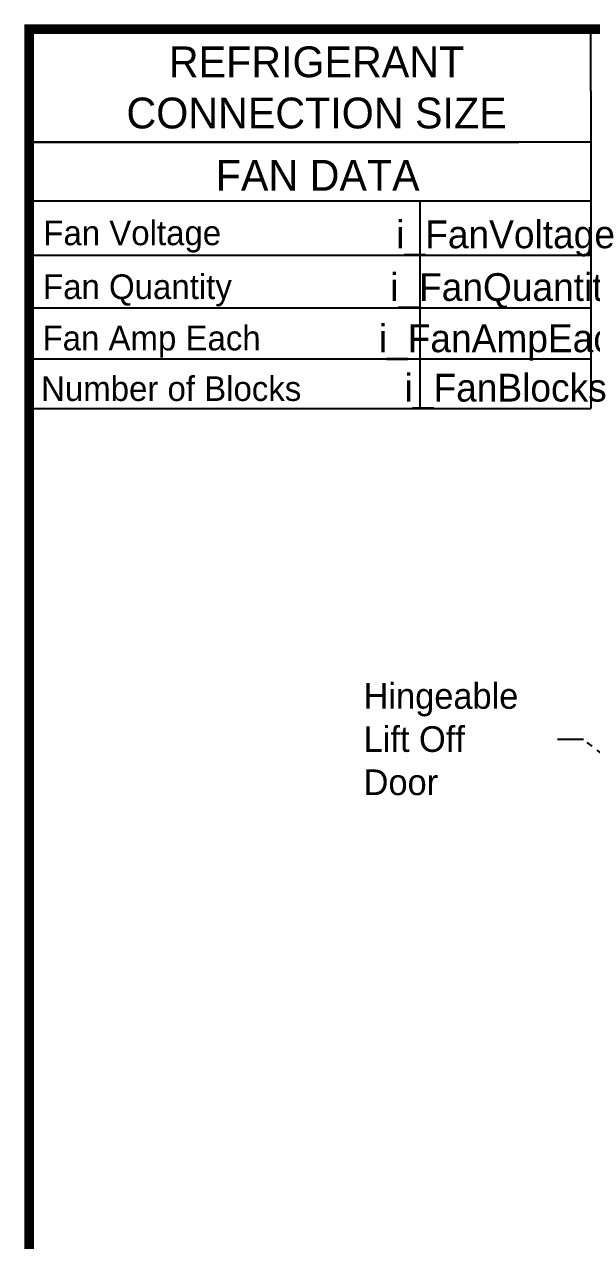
# Model space of a CAD drawing. Header units: inches. Extents: x 908 to 1218, y 246 to 442.
# Drawn here: x 912.7 to 956.8, y 343.7 to 438.4 of the extents above; entities that cross this region are included whole.
import ezdxf
from ezdxf.enums import TextEntityAlignment as Align

# ---------------------------------------------------------------- set-up
doc = ezdxf.new("R2010")
doc.units = ezdxf.units.IN
doc.header["$MEASUREMENT"] = 0
doc.linetypes.add('PHANTOM', pattern=[0.5, 0.25, -0.05, 0.05, -0.05, 0.05, -0.05])
for name, color, linetype in [('C1EFD', 7, 'Continuous'), ('C1RC', 7, 'Continuous'), ('Hingeable', 7, 'PHANTOM')]:
    doc.layers.add(name, color=color, linetype=linetype)

msp = doc.modelspace()

# ---------------------------------------------------------------- linework, layer by layer
at = {"const_width": 0.7526}
msp.add_lwpolyline([(913.0442, 249.9162), (1214.0906, 249.9162), (1214.0906, 438.0702), (913.0442, 438.0702), (913.0442, 249.9162)], dxfattribs=at)
at = {"layer": 'C1EFD'}
for p, q in [((956.764, 429.2791), (913.0442, 429.2791)), ((913.0442, 429.2791), (913.0442, 408.5459)), ((956.764, 429.2791), (956.764, 408.5459)), ((956.764, 424.6747), (913.3488, 424.6747)), ((943.4652, 424.6747), (943.4652, 408.5459)), ((913.3365, 420.4832), (956.764, 420.4832)), ((913.239, 416.3813), (956.764, 416.3813)), ((913.0374, 412.3904), (956.764, 412.3904)), ((913.0442, 408.5459), (956.764, 408.5459))]:
    msp.add_line(p, q, dxfattribs=at)
at = {"layer": 'C1RC'}
for p, q in [((913.0442, 429.2791), (913.0442, 438.0702)), ((913.0442, 438.0702), (956.764, 438.0619)), ((956.764, 433.2775), (956.764, 438.0856)), ((956.764, 433.2775), (956.764, 429.2791)), ((913.0442, 429.2791), (951.1755, 429.2719))]:
    msp.add_line(p, q, dxfattribs=at)
at = {"layer": 'Hingeable', "linetype": 'PHANTOM', "ltscale": 10}
for p in [(956.1926, 382.7599), (954.1926, 382.7599)]:
    msp.add_line(p, (954.1926, 382.7599), dxfattribs=at)
msp.add_lwpolyline([(960.0514, 379.7971), (956.1926, 382.7599)], dxfattribs=at)

# ---------------------------------------------------------------- texts
at = {"layer": 'C1EFD'}
for s, height, p in [('FAN DATA', 2.39998, (935.5087, 425.4899)), ('i_FanVoltage', 2.159978, (950.1439, 421.0127)), ('i_FanQuantity', 2.159978, (950.1439, 416.9109)), ('i_FanAmpEach', 2.159978, (950.1439, 412.92)), ('i_FanBlocks', 2.159978, (950.1439, 409.0755))]:
    msp.add_text(s, height=height, dxfattribs=at).set_placement(p, align=Align.CENTER)
for s, p in [('Fan Voltage', (914.1452, 421.249)), ('Fan Quantity', (914.1257, 417.0565)), ('Fan Amp Each', (914.0853, 413.0583)), ('Number of Blocks', (913.9714, 409.1228))]:
    msp.add_text(s, height=1.919981, dxfattribs=at).set_placement(p)
at = {"layer": 'C1RC'}
for s, p in [('REFRIGERANT', (935.4198, 434.326)), ('CONNECTION SIZE', (935.4198, 430.3414))]:
    msp.add_text(s, height=2.399976, dxfattribs=at).set_placement(p, align=Align.CENTER)
at = {"layer": 'Hingeable', "linetype": 'PHANTOM', "ltscale": 10}
for s, p in [('Hingeable', (939.0875, 385.1539)), ('Lift Off ', (939.0875, 381.7951)), ('Door', (939.0875, 378.4363))]:
    msp.add_text(s, height=2, dxfattribs=at).set_placement(p)

doc.saveas('drawing.dxf')
